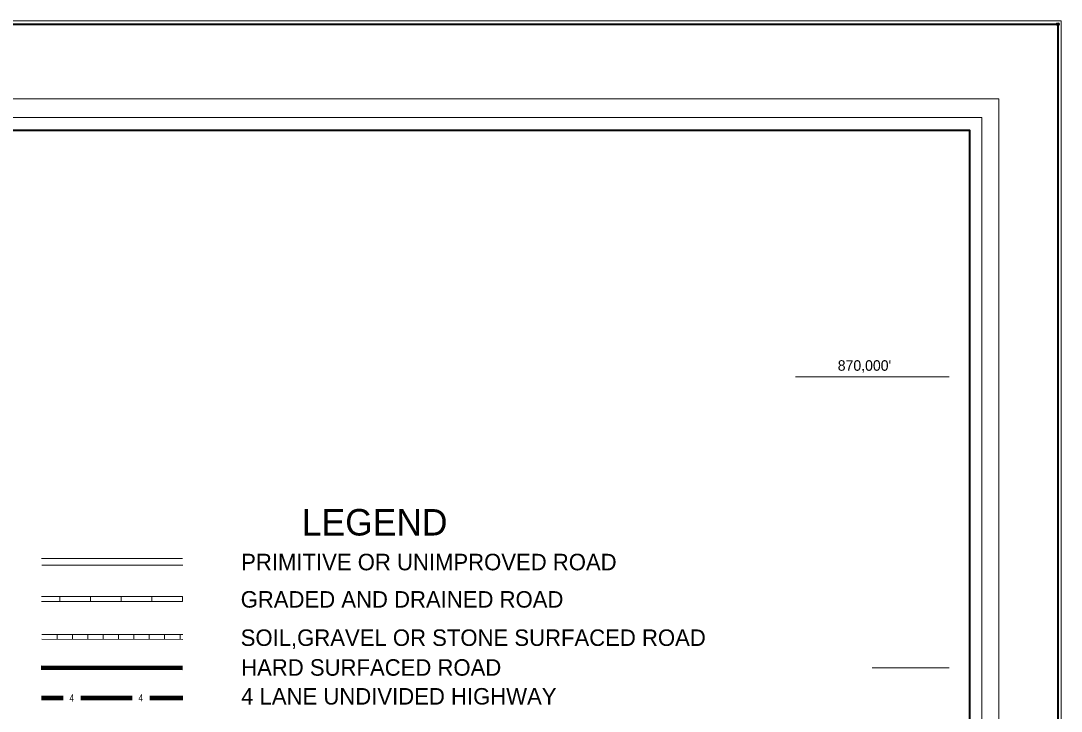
# Model space of a CAD drawing. Extents: x 234155 to 331176, y 212508 to 386812.
# Drawn here: x 320285 to 331176, y 261673 to 268905 of the extents above; entities that cross this region are included whole.
import ezdxf
from ezdxf.enums import TextEntityAlignment as Align

# ---------------------------------------------------------------- set-up
doc = ezdxf.new("R2010")
doc.units = 0
doc.header["$LTSCALE"] = 60
doc.header["$PDMODE"] = 32
doc.header["$PDSIZE"] = 30
for name, color, linetype, lineweight in [('1', 7, 'Continuous', 25), ('20', 7, 'Continuous', 40), ('61', 7, 'Continuous', 13)]:
    doc.layers.add(name, color=color, linetype=linetype, lineweight=lineweight)

msp = doc.modelspace()

# ---------------------------------------------------------------- linework, layer by layer
at = {"layer": '1', "lineweight": 13}
msp.add_lwpolyline([(331176.5, 212507.84), (234545.86, 212507.84), (234545.86, 268904.89), (331176.5, 268904.89)], close=True, dxfattribs=at)
at = {"layer": '1'}
msp.add_point((331141.5, 268869.88), dxfattribs=at)
at = {"layer": '20', "lineweight": 13}
for p, q in [((320500.63, 263273.15), (321978.99, 263272.63)), ((320503.39, 263204.21), (321981.79, 263203.69)), ((321979.02, 262873.49), (320500.63, 262873.49)), ((321979.02, 262823.49), (320500.63, 262823.49)), ((320691.82, 262873.49), (320691.82, 262823.49)), ((321013.62, 262873.49), (321013.62, 262823.49)), ((321335.42, 262873.49), (321335.42, 262823.49)), ((321657.22, 262873.49), (321657.22, 262823.49)), ((321979.02, 262873.49), (321979.02, 262823.49)), ((320503.38, 262426.41), (321981.78, 262425.9)), ((320503.4, 262476.41), (321981.8, 262475.9)), ((320664.29, 262476.36), (320664.28, 262426.36)), ((320825.19, 262476.3), (320825.18, 262426.3)), ((320986.09, 262476.25), (320986.08, 262426.25)), ((321146.99, 262476.19), (321146.98, 262426.19)), ((321307.89, 262476.13), (321307.88, 262426.13)), ((321468.79, 262476.08), (321468.78, 262426.08)), ((321629.69, 262476.02), (321629.68, 262426.02)), ((321790.59, 262475.97), (321790.58, 262425.97)), ((321951.49, 262475.91), (321951.48, 262425.91))]:
    msp.add_line(p, q, dxfattribs=at)
at = {"layer": '20', "lineweight": 90}
for p, q in [((320499.33, 262129.27), (321977.73, 262128.75)), ((320501.92, 261814.82), (320727.39, 261814.74)), ((320912.19, 261814.67), (321449.12, 261814.49)), ((321633.92, 261814.42), (321980.35, 261814.3))]:
    msp.add_line(p, q, dxfattribs=at)
at = {"layer": '20'}
for points in [[(234580.86, 268869.88), (331141.5, 268869.88), (331141.5, 212542.84), (234580.86, 212542.84)], [(237768.71, 267760.92), (330215.99, 267760.92), (330215.99, 213634.56), (237768.71, 213634.56)]]:
    msp.add_lwpolyline(points, close=True, dxfattribs=at)
at = {"layer": '20', "lineweight": 13}
msp.add_lwpolyline([(237459.52, 268086.39), (237459.52, 213325.28), (237638.07, 213503.95), (237638.07, 267891.56), (330346.6, 267891.56), (330346.6, 213503.95), (237638.07, 213503.95), (237459.52, 213325.28), (330525.18, 213325.28), (330525.18, 268086.39)], close=True, dxfattribs=at)
at = {"layer": '61'}
msp.add_line((329198.27, 262128), (330002.77, 262128), dxfattribs=at)
for points in [[(328393.77, 265176), (328397.77, 265176), (328401.77, 265176), (328405.77, 265176), (328409.77, 265176), (328413.77, 265176), (328417.77, 265176), (328421.77, 265176), (328425.77, 265176), (328429.77, 265176), (328433.77, 265176), (328437.77, 265176), (328441.77, 265176), (328445.77, 265176), (328449.77, 265176), (328453.77, 265176), (328457.77, 265176), (328461.77, 265176), (328465.77, 265176), (328469.77, 265176), (328473.77, 265176), (328477.77, 265176), (328481.77, 265176), (328485.77, 265176), (328489.77, 265176), (328493.77, 265176), (328497.77, 265176), (328501.77, 265176), (328505.77, 265176), (328509.77, 265176), (328513.77, 265176), (328517.77, 265176), (328521.77, 265176), (328525.77, 265176), (328529.77, 265176), (328533.77, 265176), (328537.77, 265176), (328541.77, 265176), (328545.77, 265176), (328549.77, 265176), (328553.77, 265176), (328557.77, 265176), (328561.77, 265176), (328565.77, 265176), (328569.77, 265176), (328573.77, 265176), (328577.77, 265176), (328581.77, 265176), (328585.77, 265176), (328589.77, 265176), (328593.77, 265176), (328597.77, 265176), (328601.77, 265176), (328605.77, 265176), (328609.77, 265176), (328613.77, 265176), (328617.77, 265176), (328621.77, 265176), (328625.77, 265176), (328629.77, 265176), (328633.77, 265176), (328637.77, 265176), (328641.77, 265176), (328645.77, 265176), (328649.77, 265176), (328653.77, 265176), (328657.77, 265176), (328661.77, 265176), (328665.77, 265176), (328669.77, 265176), (328673.77, 265176), (328677.77, 265176), (328681.77, 265176), (328685.77, 265176), (328689.77, 265176), (328693.77, 265176), (328697.77, 265176), (328701.77, 265176), (328705.77, 265176), (328709.77, 265176), (328713.77, 265176), (328717.77, 265176), (328721.77, 265176), (328725.77, 265176), (328729.77, 265176), (328733.77, 265176), (328737.77, 265176), (328741.77, 265176), (328745.77, 265176), (328749.77, 265176), (328753.77, 265176), (328757.77, 265176), (328761.77, 265176), (328765.77, 265176), (328769.77, 265176), (328773.77, 265176), (328777.77, 265176), (328781.77, 265176), (328785.77, 265176), (328789.77, 265176)], [(328789.77, 265176), (328793.77, 265176), (328797.77, 265176), (328801.77, 265176), (328805.77, 265176), (328809.77, 265176), (328813.77, 265176), (328817.77, 265176), (328821.77, 265176), (328825.77, 265176), (328829.77, 265176), (328833.77, 265176), (328837.77, 265176), (328841.77, 265176), (328845.77, 265176), (328849.77, 265176), (328853.77, 265176), (328857.77, 265176), (328861.77, 265176), (328865.77, 265176), (328869.77, 265176), (328873.77, 265176), (328877.77, 265176), (328881.77, 265176), (328885.77, 265176), (328889.77, 265176), (328893.77, 265176), (328897.77, 265176), (328901.77, 265176), (328905.77, 265176), (328909.77, 265176), (328913.77, 265176), (328917.77, 265176), (328921.77, 265176), (328925.77, 265176), (328929.77, 265176), (328933.77, 265176), (328937.77, 265176), (328941.77, 265176), (328945.77, 265176), (328949.77, 265176), (328953.77, 265176), (328957.77, 265176), (328961.77, 265176), (328965.77, 265176), (328969.77, 265176), (328973.77, 265176), (328977.77, 265176), (328981.77, 265176), (328985.77, 265176), (328989.77, 265176), (328993.77, 265176), (328997.77, 265176), (329001.77, 265176), (329005.77, 265176), (329009.77, 265176), (329013.77, 265176), (329017.77, 265176), (329021.77, 265176), (329025.77, 265176), (329029.77, 265176), (329033.77, 265176), (329037.77, 265176), (329041.77, 265176), (329045.77, 265176), (329049.77, 265176), (329053.77, 265176), (329057.77, 265176), (329061.77, 265176), (329065.77, 265176), (329069.77, 265176), (329073.77, 265176), (329077.77, 265176), (329081.77, 265176), (329085.77, 265176), (329089.77, 265176), (329093.77, 265176), (329097.77, 265176), (329101.77, 265176), (329105.77, 265176), (329109.77, 265176), (329113.77, 265176), (329117.77, 265176), (329121.77, 265176), (329125.77, 265176), (329129.77, 265176), (329133.77, 265176), (329137.77, 265176), (329141.77, 265176), (329145.77, 265176), (329149.77, 265176), (329153.77, 265176), (329157.77, 265176), (329161.77, 265176), (329165.77, 265176), (329169.77, 265176), (329173.77, 265176), (329177.77, 265176), (329181.77, 265176), (329185.77, 265176)], [(329185.77, 265176), (329189.77, 265176), (329193.77, 265176), (329197.77, 265176), (329201.77, 265176), (329205.77, 265176), (329209.77, 265176), (329213.77, 265176), (329217.77, 265176), (329221.77, 265176), (329225.77, 265176), (329229.77, 265176), (329233.77, 265176), (329237.77, 265176), (329241.77, 265176), (329245.77, 265176), (329249.77, 265176), (329253.77, 265176), (329257.77, 265176), (329261.77, 265176), (329265.77, 265176), (329269.77, 265176), (329273.77, 265176), (329277.77, 265176), (329281.77, 265176), (329285.77, 265176), (329289.77, 265176), (329293.77, 265176), (329297.77, 265176), (329301.77, 265176), (329305.77, 265176), (329309.77, 265176), (329313.77, 265176), (329317.77, 265176), (329321.77, 265176), (329325.77, 265176), (329329.77, 265176), (329333.77, 265176), (329337.77, 265176), (329341.77, 265176), (329345.77, 265176), (329349.77, 265176), (329353.77, 265176), (329357.77, 265176), (329361.77, 265176), (329365.77, 265176), (329369.77, 265176), (329373.77, 265176), (329377.77, 265176), (329381.77, 265176), (329385.77, 265176), (329389.77, 265176), (329393.77, 265176), (329397.77, 265176), (329401.77, 265176), (329405.77, 265176), (329409.77, 265176), (329413.77, 265176), (329417.77, 265176), (329421.77, 265176), (329425.77, 265176), (329429.77, 265176), (329433.77, 265176), (329437.77, 265176), (329441.77, 265176), (329445.77, 265176), (329449.77, 265176), (329453.77, 265176), (329457.77, 265176), (329461.77, 265176), (329465.77, 265176), (329469.77, 265176), (329473.77, 265176), (329477.77, 265176), (329481.77, 265176), (329485.77, 265176), (329489.77, 265176), (329493.77, 265176), (329497.77, 265176), (329501.77, 265176), (329505.77, 265176), (329509.77, 265176), (329513.77, 265176), (329517.77, 265176), (329521.77, 265176), (329525.77, 265176), (329529.77, 265176), (329533.77, 265176), (329537.77, 265176), (329541.77, 265176), (329545.77, 265176), (329549.77, 265176), (329553.77, 265176), (329557.77, 265176), (329561.77, 265176), (329565.77, 265176), (329569.77, 265176), (329573.77, 265176), (329577.77, 265176), (329581.77, 265176)], [(329581.77, 265176), (329585.77, 265176), (329589.77, 265176), (329593.77, 265176), (329597.77, 265176), (329601.77, 265176), (329605.77, 265176), (329609.77, 265176), (329613.77, 265176), (329617.77, 265176), (329621.77, 265176), (329625.77, 265176), (329629.77, 265176), (329633.77, 265176), (329637.77, 265176), (329641.77, 265176), (329645.77, 265176), (329649.77, 265176), (329653.77, 265176), (329657.77, 265176), (329661.77, 265176), (329665.77, 265176), (329669.77, 265176), (329673.77, 265176), (329677.77, 265176), (329681.77, 265176), (329685.77, 265176), (329689.77, 265176), (329693.77, 265176), (329697.77, 265176), (329701.77, 265176), (329705.77, 265176), (329709.77, 265176), (329713.77, 265176), (329717.77, 265176), (329721.77, 265176), (329725.77, 265176), (329729.77, 265176), (329733.77, 265176), (329737.77, 265176), (329741.77, 265176), (329745.77, 265176), (329749.77, 265176), (329753.77, 265176), (329757.77, 265176), (329761.77, 265176), (329765.77, 265176), (329769.77, 265176), (329773.77, 265176), (329777.77, 265176), (329781.77, 265176), (329785.77, 265176), (329789.77, 265176), (329793.77, 265176), (329797.77, 265176), (329801.77, 265176), (329805.77, 265176), (329809.77, 265176), (329813.77, 265176), (329817.77, 265176), (329821.77, 265176), (329825.77, 265176), (329829.77, 265176), (329833.77, 265176), (329837.77, 265176), (329841.77, 265176), (329845.77, 265176), (329849.77, 265176), (329853.77, 265176), (329857.77, 265176), (329861.77, 265176), (329865.77, 265176), (329869.77, 265176), (329873.77, 265176), (329877.77, 265176), (329881.77, 265176), (329885.77, 265176), (329889.77, 265176), (329893.77, 265176), (329897.77, 265176), (329901.77, 265176), (329905.77, 265176), (329909.77, 265176), (329913.77, 265176), (329917.77, 265176), (329921.77, 265176), (329925.77, 265176), (329929.77, 265176), (329933.77, 265176), (329937.77, 265176), (329941.77, 265176), (329945.77, 265176), (329949.77, 265176), (329953.77, 265176), (329957.77, 265176), (329961.77, 265176), (329965.77, 265176), (329969.77, 265176), (329973.77, 265176), (329977.77, 265176)], [(329977.77, 265176), (329981.77, 265176), (329985.77, 265176), (329989.77, 265176), (329993.77, 265176), (329997.77, 265176), (330002.77, 265176)]]:
    msp.add_lwpolyline(points, dxfattribs=at)

# ---------------------------------------------------------------- texts
at = {"layer": '20'}
for s, height, p in [('LEGEND', 277.2, (323227.4, 263513.6)), ('PRIMITIVE OR UNIMPROVED ROAD', 172.9, (322591.52, 263149.11)), ('GRADED AND DRAINED ROAD', 172.9, (322586.54, 262758.1)), ('SOIL,GRAVEL OR STONE SURFACED ROAD', 172.9, (322586.54, 262356.89)), ('HARD SURFACED ROAD', 172.9, (322591.5, 262044.84)), ('4 LANE UNDIVIDED HIGHWAY', 172.9, (322591.5, 261742.7))]:
    msp.add_text(s, height=height, dxfattribs=at).set_placement(p)
at = {"layer": '20', "width": 0.85}
for p in [(320793.73, 261774.29), (321516.41, 261775.79)]:
    msp.add_text('4', height=73.92, rotation=359.966, dxfattribs=at).set_placement(p)
at = {"layer": '61'}
msp.add_text("870,000'", height=110, dxfattribs=at).set_placement((329117.18, 265239.26), align=Align.CENTER)

doc.saveas('drawing.dxf')
